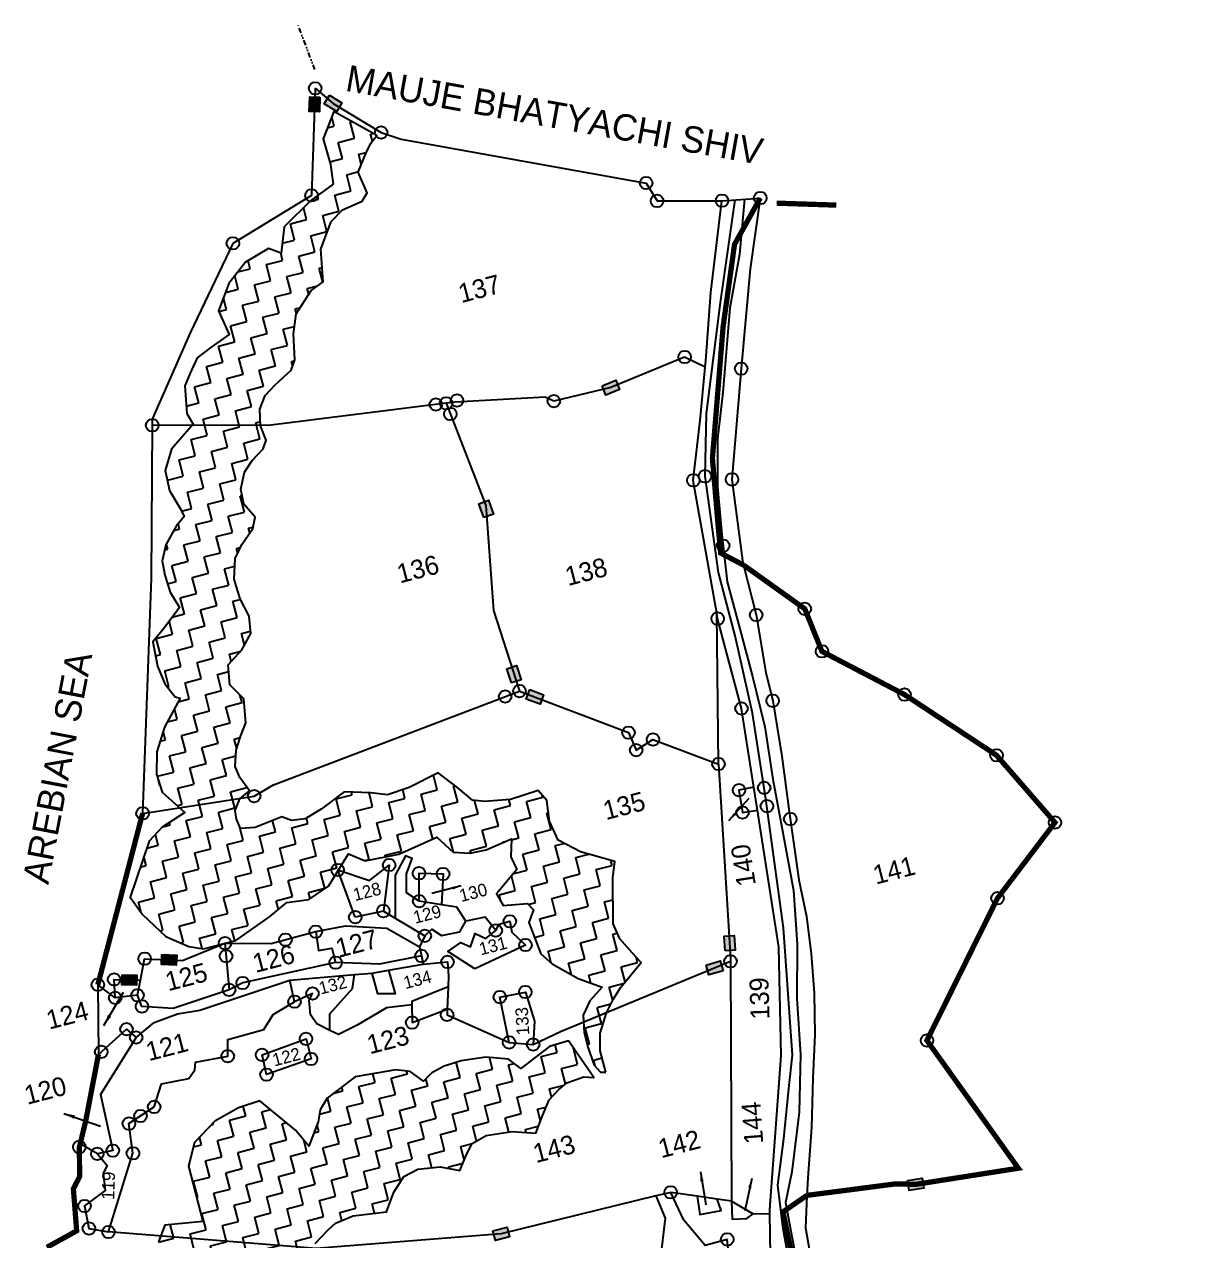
# Model space of a CAD drawing. Header units: metres. Extents: x 317086 to 320014, y 1873013 to 1876547.
# Drawn here: x 318075 to 319225, y 1875364 to 1876547 of the extents above; entities that cross this region are included whole.
import ezdxf

# ---------------------------------------------------------------- set-up
doc = ezdxf.new("R2010")
doc.units = ezdxf.units.M
doc.linetypes.add('DASHDOT', pattern=[1, 0.5, -0.25, 0, -0.25])
doc.linetypes.add('DIVIDE', pattern=[1.25, 0.5, -0.25, 0, -0.25, 0, -0.25])
for name, color, linetype in [('LINE_WATER', 4, 'Continuous'), ('OFF', 1, 'Continuous'), ('POLY_HATCH', 12, 'Continuous'), ('POLY_PARCEL', 6, 'Continuous'), ('POLY_ROAD', 30, 'Continuous'), ('POLY_WATER', 4, 'Continuous'), ('SYM_ARROW', 1, 'Continuous'), ('SYM_STONE', 1, 'Continuous'), ('TEXT_MAPOUT', 7, 'Continuous'), ('TEXT_PARCEL', 7, 'Continuous'), ('V_BOUND_LINE', 7, 'Continuous'), ('V_BOUND_STREAM_LINE', 7, 'DASHDOT'), ('V_DIVIDE_LINE', 7, 'DIVIDE')]:
    doc.layers.add(name, color=color, linetype=linetype)
doc.styles.add('TEXT_MAP', font='')
doc.styles.get('TEXT_MAP').set_extended_font_data('Kruti Dev 050')
doc.dimstyles.get("Standard").update_dxf_attribs({"dimtxt": 0.18, "dimasz": 0.18, "dimexe": 0.18, "dimexo": 0.0625, "dimgap": 0.09, "dimtad": 0, "dimtih": 1, "dimtoh": 1, "dimdec": 4, "dimzin": 0, "dimdsep": 46, "dimtxsty": 'Standard', "dimcen": 0.09, "dimadec": 0, "dimazin": 0, "dimtfac": 1, "dimtdec": 4, "dimtofl": 0, "dimtmove": 0, "dimatfit": 3, "dimfxl": 1, "dimtolj": 1, "dimtzin": 0, "dimarcsym": 0})
pattern_1 = [(14.5476, (317544.442, 1872018.757), (11.645585, 19.807876), [16.24764, -16.24764]), (104.5476, (317560.169, 1872022.838), (-19.807876, 11.645585), [16.24764, -16.24764])]

# ---------------------------------------------------------------- blocks, each defined once
blk = doc.blocks.new('STONE')
blk.add_circle((0, 0), 0.851)
blk = doc.blocks.new('STONESQUAREFILLED')
blk.add_hatch(color=256).paths.add_polyline_path([(0.7, -0.48), (0.7, 0.48), (-0.7, 0.48), (-0.7, -0.48)])
blk.add_lwpolyline([(-0.7, 0.48), (0.7, 0.48), (0.7, -0.48), (-0.7, -0.48)], close=True)
blk = doc.blocks.new('TEXTARROW')
blk.add_leader([(0.04, -0.01), (8.68, -0.01)], dimstyle='Standard', override={"dimtxt": 2.5, "dimasz": 2.5, "dimexe": 1.25, "dimexo": 0.625, "dimgap": 0.625, "dimtad": 1, "dimtih": 0, "dimtoh": 0, "dimzin": 8, "dimcen": 2.5, "dimtofl": 1})

msp = doc.modelspace()

# ---------------------------------------------------------------- hatches: boundary and pattern name
for points in [[(318351.7, 1876462.1), (318361.6, 1876461.8), (318362.1, 1876476), (318352.2, 1876476.3)], [(318378.4, 1876462), (318383.5, 1876470.4), (318371.3, 1876477.8), (318366.2, 1876469.4)], [(318525.9, 1876084), (318516.6, 1876080.7), (318521.4, 1876067.3), (318530.7, 1876070.6)]]:
    msp.add_hatch(color=256).paths.add_polyline_path(points)
at = {"layer": 'POLY_HATCH'}
h = msp.add_hatch(dxfattribs=at)
h.set_pattern_fill('ZIGZAG', color=256, scale=5.117367, angle=14.5476, style=0)
h.set_pattern_definition(pattern_1)
h.paths.add_polyline_path([(318284.9, 1875764.9), (318280.8, 1875774.1), (318279.5, 1875782.4), (318284.3, 1875793.9), (318293.5, 1875801.5), (318284.1, 1875814.5), (318279.5, 1875825.3), (318280.6, 1875841), (318284.9, 1875854.2), (318290.1, 1875867.5), (318288.2, 1875891.1), (318274.4, 1875904.7), (318272.8, 1875924), (318286.2, 1875938.6), (318294.9, 1875954.6), (318293.2, 1875971.3), (318284.5, 1875988.3), (318278.7, 1876007.3), (318279.5, 1876027.3), (318286.2, 1876041.1), (318296.8, 1876056.7), (318299.1, 1876067.6), (318288.1, 1876080.2), (318285.2, 1876094.9), (318288.6, 1876111.2), (318296, 1876122.6), (318306.8, 1876133.9), (318309.7, 1876142.4), (318304.4, 1876156.5), (318303.6, 1876172.6), (318308.8, 1876186), (318318.1, 1876196.1), (318334.1, 1876210.6), (318337.6, 1876220.5), (318336.2, 1876245.9), (318338.8, 1876265.4), (318353.5, 1876288.1), (318365.1, 1876296.3), (318362.8, 1876328.3), (318373.1, 1876355), (318383.9, 1876366.4), (318403.2, 1876374.8), (318407.9, 1876382.9), (318399.3, 1876403), (318406.6, 1876421.2), (318411.7, 1876431.1), (318417.5, 1876438.6), (318375.4, 1876462), (318365.1, 1876435.3), (318372.4, 1876410.6), (318374.8, 1876391.5), (318353.2, 1876375.6), (318327.2, 1876350), (318324.4, 1876324.3), (318312, 1876328.9), (318289.8, 1876315.4), (318273.6, 1876294.9), (318263.4, 1876268.2), (318273.7, 1876245.1), (318256.2, 1876232.8), (318242.6, 1876222.4), (318235.5, 1876206.9), (318230.7, 1876195.3), (318232.6, 1876168.3), (318238.7, 1876157.9), (318217.6, 1876133.6), (318211.7, 1876113.1), (318215.9, 1876093.6), (318226.8, 1876075), (318229.9, 1876068.4), (318222.1, 1876058.7), (318212.2, 1876040.7), (318208.5, 1876025.1), (318211.3, 1876011.2), (318216.4, 1875994.6), (318225.4, 1875979.7), (318210.1, 1875959.4), (318199.7, 1875946.5), (318204.2, 1875922.7), (318211.2, 1875905.7), (318221.4, 1875892.8), (318226, 1875891.5), (318210.9, 1875863.5), (318203.5, 1875839.3), (318203.1, 1875817.7), (318208.5, 1875800.2), (318230.7, 1875780.6), (318208.7, 1875766.3), (318195.9, 1875752.6), (318177.4, 1875698.1), (318189.5, 1875681.4), (318212.2, 1875659.9), (318234.5, 1875650.2), (318248.8, 1875647.9), (318280.2, 1875656.1), (318312.9, 1875679.1), (318329.9, 1875693), (318351.4, 1875696), (318370.5, 1875708.7), (318389.8, 1875740.3), (318406.1, 1875733.4), (318438.7, 1875740.1), (318475.7, 1875756.6), (318491.6, 1875741.8), (318508.1, 1875741), (318523.6, 1875744.1), (318548.3, 1875754.8), (318547.6, 1875737.5), (318553.4, 1875725.2), (318533.8, 1875701.3), (318540.2, 1875690.1), (318563.8, 1875691.9), (318569.7, 1875685.7), (318565.1, 1875673.4), (318576.7, 1875643.2), (318587.8, 1875633.2), (318613, 1875619.2), (318636.6, 1875610.7), (318624.6, 1875597.3), (318617.9, 1875583.5), (318618.9, 1875566.6), (318622.6, 1875552.2), (318628.8, 1875534.9), (318634.9, 1875527.9), (318640.1, 1875527.9), (318634.7, 1875548.8), (318634.5, 1875565.9), (318640.6, 1875585.6), (318647.4, 1875599.3), (318654.7, 1875610.7), (318674.3, 1875634.6), (318665.9, 1875643.6), (318653.7, 1875657.6), (318647.3, 1875672.3), (318646.9, 1875716.8), (318648.8, 1875732.7), (318615.5, 1875742.1), (318593.6, 1875753.6), (318585.4, 1875772.1), (318582.8, 1875792), (318574.2, 1875801.8), (318547.3, 1875793.1), (318522, 1875791.2), (318510.5, 1875792.5), (318496.3, 1875804.3), (318477, 1875819), (318448.9, 1875804.9), (318427.6, 1875797.6), (318411.6, 1875799.5), (318385.6, 1875800.5), (318363.4, 1875783.6), (318347.7, 1875774.3), (318334.4, 1875772.6), (318324.9, 1875776.2), (318299.2, 1875766)])
h = msp.add_hatch(dxfattribs=at)
h.set_pattern_fill('ZIGZAG', color=256, scale=5.117367, angle=14.5476, style=0)
h.set_pattern_definition(pattern_1)
h.paths.add_polyline_path([(318217.6, 1875189), (318206.1, 1875193.8), (318195.7, 1875210.8), (318187.1, 1875220.6), (318170.9, 1875233.5), (318157.2, 1875233.4), (318141.4, 1875230.1), (318111.6, 1875186.4), (318133.2, 1875179.1), (318144, 1875174.2), (318148.7, 1875162.5), (318152.2, 1875152.3), (318162.5, 1875132.6), (318170.6, 1875124.4), (318193.6, 1875075.5), (318201.8, 1875080.2), (318211.4, 1875066.4), (318209.4, 1875047.8), (318227, 1875039.5), (318244.6, 1875031.2), (318260, 1875018), (318270.4, 1875007.8), (318277.4, 1874990.8), (318285.8, 1874974.9), (318301.7, 1874976.5), (318326.4, 1874974.3), (318337.5, 1874964.3), (318346.3, 1874927.1), (318356.8, 1874923), (318367.4, 1874918.9), (318388.9, 1874905.5), (318418.5, 1874900.9), (318431.9, 1874892.3), (318444.1, 1874881.8), (318463.7, 1874892), (318471.2, 1874886.2), (318481, 1874898.2), (318491.2, 1874908.6), (318503.5, 1874914.3), (318519, 1874917.5), (318540.8, 1874909.4), (318554.1, 1874927.5), (318555.8, 1874947.7), (318563.7, 1874960), (318591.3, 1874966.3), (318587.7, 1874986.8), (318588.6, 1874996.5), (318585.3, 1875006), (318567.1, 1875013.2), (318550.8, 1875029.6), (318547.9, 1875040.9), (318534.9, 1875051.2), (318512.2, 1875069.4), (318501.5, 1875087.2), (318488.1, 1875099.2), (318459.5, 1875130.9), (318428.2, 1875158.8), (318409.4, 1875154.8), (318395.1, 1875160.5), (318391.6, 1875167.3), (318381.4, 1875199.9), (318376.3, 1875213.1), (318374.2, 1875224.6), (318383.2, 1875232.9), (318392.1, 1875244.7), (318377.9, 1875256.5), (318366.1, 1875268.9), (318367.4, 1875280.4), (318373.4, 1875290.5), (318373.4, 1875306.8), (318363, 1875323.8), (318353.7, 1875336.4), (318357.5, 1875361.5), (318370.3, 1875375.1), (318377.3, 1875381.2), (318394.4, 1875388.2), (318426.8, 1875392.3), (318433.9, 1875411.3), (318443.7, 1875426.7), (318457.3, 1875433.7), (318479.1, 1875435.9), (318498, 1875432.3), (318505, 1875448.6), (318510.1, 1875458.6), (318523.6, 1875466.3), (318549.1, 1875470.4), (318571.9, 1875468.6), (318578, 1875484.8), (318584.9, 1875501.2), (318594.3, 1875511.3), (318602.1, 1875517.6), (318618.6, 1875523.6), (318628.3, 1875522.7), (318603.6, 1875558.4), (318585.3, 1875552.8), (318557.3, 1875531.7), (318545.5, 1875540.7), (318523.5, 1875542.7), (318499.5, 1875539.1), (318482.8, 1875533.9), (318470.8, 1875527.3), (318462.6, 1875519.2), (318449.8, 1875528.8), (318435.7, 1875530.2), (318407.7, 1875525.5), (318396.2, 1875523.4), (318369, 1875502.6), (318362.4, 1875491.5), (318360.3, 1875479.8), (318351.1, 1875455.9), (318338.4, 1875471.5), (318303.5, 1875500.2), (318283, 1875493.2), (318259.7, 1875480.3), (318240.1, 1875459.7), (318234.1, 1875436.7), (318248.1, 1875382.8), (318211.2, 1875379.3), (318205.1, 1875363.1), (318210.7, 1875344.8), (318226.2, 1875328.2), (318244.8, 1875315.9), (318237.1, 1875295.9), (318229.7, 1875275.1), (318235.6, 1875245.7), (318249.7, 1875224.5), (318260.5, 1875212.7), (318300.8, 1875196), (318310.4, 1875189.1), (318321, 1875144.6), (318332.1, 1875128.6), (318356.7, 1875123), (318370.5, 1875119.7), (318369.8, 1875102.3), (318383.4, 1875073.2), (318396.8, 1875057.9), (318422.9, 1875053.5), (318434.7, 1875054), (318444.2, 1875030.7), (318465.2, 1875006.1), (318482.6, 1875002), (318503, 1874999.6), (318512.2, 1874977.1), (318523.2, 1874967.9), (318525.6, 1874952.2), (318520.2, 1874943.1), (318512.6, 1874939.4), (318495.6, 1874938.4), (318481.5, 1874939.9), (318468, 1874958.7), (318453.6, 1874967.9), (318440.7, 1874968), (318427.6, 1874968.9), (318421.8, 1874984.5), (318412.3, 1875014.7), (318396.8, 1875034.7), (318369.3, 1875041.3), (318341.6, 1875035.8), (318325.9, 1875072.9), (318312.5, 1875081.5), (318292.1, 1875083.9), (318274, 1875087.8), (318282.7, 1875103.8), (318291.8, 1875121.6), (318285.8, 1875144.9), (318275.9, 1875163), (318257.4, 1875177.9), (318239.6, 1875187)])
h.paths.add_polyline_path([(318332.7, 1875146.6), (318388.5, 1875161.1), (318380.6, 1875191.7), (318324.8, 1875177.2)], flags=24)

# ---------------------------------------------------------------- linework, layer by layer
for points in [[(318362.1, 1876476), (318361.6, 1876461.8), (318351.7, 1876462.1), (318352.2, 1876476.3)], [(318371.3, 1876477.8), (318383.5, 1876470.4), (318378.4, 1876462), (318366.2, 1876469.4)], [(318521.4, 1876067.3), (318516.6, 1876080.7), (318525.9, 1876084), (318530.7, 1876070.6)]]:
    msp.add_lwpolyline(points, close=True)
for centre in [(318357.4, 1876484.6), (318421.6, 1876441.6), (318353.9, 1876380.5), (318277.4, 1876333.8), (318474.7, 1876177.1), (318484.8, 1876178.3), (318495.3, 1876181), (318488.8, 1876167.9), (318199, 1876156.9), (318298.1, 1875796.3), (318189.6, 1875779.6)]:
    msp.add_circle(centre, 6.1)
at = {"layer": 'LINE_WATER'}
for points in [[(318820.1, 1875334.9), (318812.6, 1875375.8), (318807.3, 1875418), (318813.2, 1875463.1), (318818.1, 1875512.2), (318821.7, 1875544.4), (318812.8, 1875668.3), (318795.7, 1875793.9), (318782.6, 1875876.9), (318765.8, 1875952.3), (318749.5, 1876013.8), (318736.5, 1876107.4), (318737.9, 1876168.3), (318751.4, 1876276.2), (318765.7, 1876376.2)], [(318774.9, 1876376.8), (318769.9, 1876323.1), (318760.5, 1876271.1), (318753.7, 1876188.9), (318748.5, 1876143.9), (318748.6, 1876097.2), (318752.9, 1876050.9), (318758.2, 1876004.8), (318770.4, 1875959.1), (318782.7, 1875912.8), (318794.7, 1875863.9), (318802.4, 1875812.8), (318812.4, 1875759.2), (318822.4, 1875704.5), (318826, 1875652.4), (318825.7, 1875599.6), (318829.2, 1875545.3), (318827.9, 1875489.1), (318820.8, 1875431), (318814.8, 1875401.3), (318823.9, 1875352.7)]]:
    msp.add_lwpolyline(points, dxfattribs=at)
at = {"layer": 'OFF'}
for points in [[(318753, 1876375.3), (318790.2, 1876377.9)], [(318146.1, 1875613), (318146.7, 1875545.3)]]:
    msp.add_lwpolyline(points, dxfattribs=at)
at = {"layer": 'POLY_HATCH'}
msp.add_lwpolyline([(318640.1, 1875527.9), (318634.7, 1875548.8), (318634.5, 1875565.9), (318640.6, 1875585.6), (318647.4, 1875599.3), (318654.7, 1875610.7), (318674.3, 1875634.6), (318665.9, 1875643.6), (318653.7, 1875657.6), (318647.3, 1875672.3), (318646.9, 1875716.8), (318648.8, 1875732.7), (318615.5, 1875742.1), (318593.6, 1875753.6), (318585.4, 1875772.1), (318582.8, 1875792), (318574.2, 1875801.8), (318547.3, 1875793.1), (318522, 1875791.2), (318510.5, 1875792.5), (318496.3, 1875804.3), (318477, 1875819), (318448.9, 1875804.9), (318427.6, 1875797.6), (318411.6, 1875799.5), (318385.6, 1875800.5), (318363.4, 1875783.6), (318347.7, 1875774.3), (318334.4, 1875772.6), (318324.9, 1875776.2), (318299.2, 1875766), (318284.9, 1875764.9), (318280.8, 1875774.1), (318279.5, 1875782.4), (318284.3, 1875793.9), (318293.5, 1875801.5), (318284.1, 1875814.5), (318279.5, 1875825.3), (318280.6, 1875841), (318284.9, 1875854.2), (318290.1, 1875867.5), (318288.2, 1875891.1), (318274.4, 1875904.7), (318272.8, 1875924), (318286.2, 1875938.6), (318294.9, 1875954.6), (318293.2, 1875971.3), (318284.5, 1875988.3), (318278.7, 1876007.3), (318279.5, 1876027.3), (318286.2, 1876041.1), (318296.8, 1876056.7), (318299.1, 1876067.6), (318288.1, 1876080.2), (318285.2, 1876094.9), (318288.6, 1876111.2), (318296, 1876122.6), (318306.8, 1876133.9), (318309.7, 1876142.4), (318304.4, 1876156.5), (318303.6, 1876172.6), (318308.8, 1876186), (318318.1, 1876196.1), (318334.1, 1876210.6), (318337.6, 1876220.5), (318336.2, 1876245.9), (318338.8, 1876265.4), (318353.5, 1876288.1), (318365.1, 1876296.3), (318362.8, 1876328.3), (318373.1, 1876355), (318383.9, 1876366.4), (318403.2, 1876374.8), (318407.9, 1876382.9), (318399.3, 1876403), (318406.6, 1876421.2), (318411.7, 1876431.1), (318417.5, 1876438.6), (318375.4, 1876462), (318365.1, 1876435.3), (318372.4, 1876410.6), (318374.8, 1876391.5), (318353.2, 1876375.6), (318327.2, 1876350), (318324.4, 1876324.3), (318312, 1876328.9), (318289.8, 1876315.4), (318273.6, 1876294.9), (318263.4, 1876268.2), (318273.7, 1876245.1), (318256.2, 1876232.8), (318242.6, 1876222.4), (318235.5, 1876206.9), (318230.7, 1876195.3), (318232.6, 1876168.3), (318238.7, 1876157.9), (318217.6, 1876133.6), (318211.7, 1876113.1), (318215.9, 1876093.6), (318226.8, 1876075), (318229.9, 1876068.4), (318222.1, 1876058.7), (318212.2, 1876040.7), (318208.5, 1876025.1), (318211.3, 1876011.2), (318216.4, 1875994.6), (318225.4, 1875979.7), (318210.1, 1875959.4), (318199.7, 1875946.5), (318204.2, 1875922.7), (318211.2, 1875905.7), (318221.4, 1875892.8), (318226, 1875891.5), (318210.9, 1875863.5), (318203.5, 1875839.3), (318203.1, 1875817.7), (318208.5, 1875800.2), (318230.7, 1875780.6), (318208.7, 1875766.3), (318195.9, 1875752.6), (318177.4, 1875698.1), (318189.5, 1875681.4), (318212.2, 1875659.9), (318234.5, 1875650.2), (318248.8, 1875647.9), (318280.2, 1875656.1), (318312.9, 1875679.1), (318329.9, 1875693), (318351.4, 1875696), (318370.5, 1875708.7), (318389.8, 1875740.3), (318406.1, 1875733.4), (318438.7, 1875740.1), (318475.7, 1875756.6), (318491.6, 1875741.8), (318508.1, 1875741), (318523.6, 1875744.1), (318548.3, 1875754.8), (318547.6, 1875737.5), (318553.4, 1875725.2), (318533.8, 1875701.3), (318540.2, 1875690.1), (318563.8, 1875691.9), (318569.7, 1875685.7), (318565.1, 1875673.4), (318576.7, 1875643.2), (318587.8, 1875633.2), (318613, 1875619.2), (318636.6, 1875610.7), (318624.6, 1875597.3), (318617.9, 1875583.5), (318618.9, 1875566.6), (318622.6, 1875552.2), (318628.8, 1875534.9), (318634.9, 1875527.9)], close=True, dxfattribs=at)
msp.add_lwpolyline([(318357.5, 1875361.5), (318370.3, 1875375.1), (318377.3, 1875381.2), (318394.4, 1875388.2), (318426.8, 1875392.3), (318433.9, 1875411.3), (318443.7, 1875426.7), (318457.3, 1875433.7), (318479.1, 1875435.9), (318498, 1875432.3), (318505, 1875448.6), (318510.1, 1875458.6), (318523.6, 1875466.3), (318549.1, 1875470.4), (318571.9, 1875468.6), (318578, 1875484.8), (318584.9, 1875501.2), (318594.3, 1875511.3), (318602.1, 1875517.6), (318618.6, 1875523.6), (318628.3, 1875522.7), (318603.6, 1875558.4), (318585.3, 1875552.8), (318557.3, 1875531.7), (318545.5, 1875540.7), (318523.5, 1875542.7), (318499.5, 1875539.1), (318482.8, 1875533.9), (318470.8, 1875527.3), (318462.6, 1875519.2), (318449.8, 1875528.8), (318435.7, 1875530.2), (318407.7, 1875525.5), (318396.2, 1875523.4), (318369, 1875502.6), (318362.4, 1875491.5), (318360.3, 1875479.8), (318351.1, 1875455.9), (318338.4, 1875471.5), (318303.5, 1875500.2), (318283, 1875493.2), (318259.7, 1875480.3), (318240.1, 1875459.7), (318234.1, 1875436.7), (318248.1, 1875382.8), (318211.2, 1875379.3), (318205.1, 1875363.1)], dxfattribs=at)
at = {"layer": 'POLY_PARCEL'}
for p, q in [((318716.7, 1876223.3), (318644.9, 1876193.6)), ((318736.7, 1876213.4), (318716.7, 1876223.3)), ((318644.9, 1876193.6), (318589.5, 1876180.4)), ((318581.1, 1876184.4), (318493.6, 1876179.4)), ((318589.5, 1876180.4), (318581.1, 1876184.4)), ((318484.8, 1876178.3), (318311.6, 1876156.6)), ((318493.6, 1876179.4), (318484.8, 1876178.3)), ((318484.8, 1876178.3), (318523.4, 1876078.9)), ((318311.6, 1876156.6), (318199, 1876156.9)), ((318523.4, 1876078.9), (318530.9, 1875976.9)), ((318530.9, 1875976.9), (318556.1, 1875898.5)), ((318316.8, 1875807.5), (318556.1, 1875898.5)), ((318298.1, 1875796.3), (318316.8, 1875807.5)), ((318189.6, 1875779.6), (318298.1, 1875796.3))]:
    msp.add_line(p, q, dxfattribs=at)
for points in [[(318749.6, 1875827.6), (318747.9, 1875974.4)], [(318556.1, 1875898.5), (318662.1, 1875858.1), (318669.6, 1875841.1), (318685.9, 1875851.4), (318749.6, 1875827.6)], [(318749.6, 1875827.6), (318761.3, 1875638.4)], [(318783.9, 1875805.2), (318769.5, 1875802.2), (318773, 1875780.5), (318787.4, 1875782.6)], [(318458.6, 1875694.3), (318446.1, 1875702.2), (318446.3, 1875720.8), (318451.7, 1875735.8), (318445.3, 1875738.4), (318435.2, 1875719.4), (318435.1, 1875677.8)], [(318396.4, 1875678.7), (318379.3, 1875724.6), (318410.4, 1875714.5), (318429.4, 1875729.4), (318423.7, 1875684.6)], [(318458.6, 1875694.3), (318458.4, 1875721.4), (318481.8, 1875720.7), (318480.4, 1875690.8)], [(318423.7, 1875684.6), (318396.4, 1875678.7)], [(318423.7, 1875684.6), (318435.1, 1875677.8)], [(318480.4, 1875690.8), (318458.6, 1875694.3)], [(318503.9, 1875674.9), (318495.3, 1875688.5), (318480.4, 1875690.8)], [(318435.1, 1875677.8), (318464, 1875660.5)], [(318464, 1875660.5), (318470.9, 1875666.9), (318480.4, 1875660.8), (318498.2, 1875664.3), (318503.9, 1875674.9)], [(318533, 1875665.7), (318522.6, 1875678.7), (318503.9, 1875674.9)], [(318533, 1875665.7), (318536.4, 1875671.8), (318546.7, 1875674.7), (318548.6, 1875664), (318561.9, 1875651.6), (318512.8, 1875628.3)], [(318269.7, 1875653.4), (318314.6, 1875653.1), (318354.3, 1875663.8), (318358, 1875664.6)], [(318358, 1875664.6), (318386.9, 1875670.4), (318427.1, 1875668), (318458.9, 1875650)], [(318358, 1875664.6), (318360.7, 1875646.4), (318373.7, 1875648.6), (318377.3, 1875634.5)], [(318464, 1875660.5), (318458.9, 1875650)], [(318512.8, 1875628.3), (318486.4, 1875645.3), (318499.2, 1875654.2), (318508.6, 1875649.9), (318513.1, 1875662.8), (318523.5, 1875657.9), (318533, 1875665.7)], [(318187.5, 1875617.3), (318191.6, 1875638.3), (318228.4, 1875636.7), (318269.7, 1875653.4)], [(318269.7, 1875653.4), (318273.7, 1875608)], [(318458.9, 1875650), (318460.8, 1875641)], [(318460.8, 1875641), (318462.4, 1875632.9)], [(318761.3, 1875638.4), (318761.3, 1875635.8)], [(318428.6, 1875627.1), (318435.1, 1875604.1), (318418.5, 1875604.3), (318412.8, 1875624.4)], [(318462.4, 1875632.9), (318486.1, 1875635.2), (318487, 1875621.4), (318486.6, 1875611)], [(318569.4, 1875554.9), (318595.9, 1875567.6), (318761.3, 1875635.8)], [(318761.3, 1875635.8), (318762.2, 1875402.6)], [(318162.9, 1875600.3), (318161.9, 1875618.1), (318187.5, 1875617.3)], [(318184.7, 1875602.7), (318187.5, 1875617.3)], [(318337.3, 1875596.5), (318332.9, 1875617.3)], [(318371.8, 1875568.6), (318371.6, 1875584.6), (318393.7, 1875609.5), (318395.7, 1875622.9)], [(318371.8, 1875568.6), (318358.9, 1875575), (318352.8, 1875583.8), (318351.7, 1875598.1), (318354.8, 1875604.5), (318337.3, 1875596.5)], [(318486.6, 1875611), (318451.4, 1875596.8), (318451.5, 1875593.6)], [(318486.6, 1875611), (318485.9, 1875589.2)], [(318546, 1875556.9), (318537, 1875601), (318561.8, 1875605.9), (318570.7, 1875577.6), (318569.4, 1875554.9)], [(318156.5, 1875372.6), (318180.2, 1875449.1), (318176.3, 1875478), (318200.9, 1875494.2), (318207.9, 1875516.8), (318234.7, 1875521.9), (318240.5, 1875530.4), (318241.2, 1875537.7), (318272.4, 1875543.6), (318272.6, 1875559.6), (318307.6, 1875569.6), (318316.5, 1875583.9), (318337.3, 1875596.5)], [(318451.5, 1875593.6), (318426.9, 1875590.6), (318398.1, 1875573.6), (318380, 1875564.6), (318371.8, 1875568.6)], [(318451.5, 1875593.6), (318451.7, 1875576.2), (318485.9, 1875589.2)], [(318485.9, 1875589.2), (318485.7, 1875583.7), (318546, 1875556.9)], [(318183.3, 1875561.7), (318148.6, 1875506.2), (318160.7, 1875451.7), (318145.6, 1875448.6)], [(318546, 1875556.9), (318569.4, 1875554.9)], [(318145.6, 1875448.6), (318128.9, 1875458.3)], [(318145.6, 1875448.6), (318155.1, 1875437.2), (318151.4, 1875429.7), (318153.2, 1875412.8), (318133.1, 1875397.9), (318137.4, 1875376), (318156.5, 1875372.6)], [(318688.7, 1875407.6), (318538.4, 1875370.8), (318358.5, 1875356.5)], [(318688.7, 1875407.6), (318697.6, 1875385.9), (318694.2, 1875356.1), (318669.9, 1875329.5), (318678.6, 1875313.1), (318676.1, 1875303.3), (318689.9, 1875288.8), (318692.2, 1875258.5), (318710, 1875252.3), (318708.1, 1875235.9), (318712.4, 1875227.8), (318709.6, 1875212.9), (318730.6, 1875218.1), (318740.8, 1875264.4), (318752.1, 1875270.4), (318749.9, 1875287.4), (318756.5, 1875307.5), (318763.3, 1875317.6), (318758.1, 1875365.4), (318736.8, 1875359.6), (318715.9, 1875384), (318703.1, 1875411.1)], [(318703.1, 1875411.1), (318688.7, 1875407.6)], [(318728.9, 1875407.4), (318703.1, 1875411.1)], [(318728.9, 1875407.4), (318731.5, 1875389.6), (318752.1, 1875393.5), (318748.3, 1875404.6)], [(318748.3, 1875404.6), (318728.9, 1875407.4)], [(318762.2, 1875402.6), (318748.3, 1875404.6)], [(318762.2, 1875402.6), (318763, 1875385.1), (318777.1, 1875385.6), (318783.2, 1875390.3)], [(318762.2, 1875402.6), (318783.2, 1875390.3)], [(318783.2, 1875390.3), (318799.6, 1875390.6)], [(318358.5, 1875356.5), (318156.5, 1875372.6)]]:
    msp.add_lwpolyline(points, dxfattribs=at)
msp.add_lwpolyline([(318305.8, 1875544.8), (318348.5, 1875560.4), (318353.4, 1875540.8), (318310.1, 1875525.6)], close=True, dxfattribs=at)
at = {"layer": 'POLY_ROAD'}
for points in [[(318460.8, 1875641), (318420, 1875633.1), (318377.3, 1875634.5)], [(318377.3, 1875634.5), (318287, 1875614.7), (318273.7, 1875608)], [(318395.7, 1875622.9), (318412.8, 1875624.4)], [(318412.8, 1875624.4), (318428.6, 1875627.1)], [(318428.6, 1875627.1), (318462.4, 1875632.9)], [(318162.9, 1875600.3), (318146.1, 1875613)], [(318183.3, 1875561.7), (318200.9, 1875576.2), (318223.7, 1875584.8), (318245.3, 1875588.3), (318332.9, 1875617.3)], [(318332.9, 1875617.3), (318395.7, 1875622.9)], [(318184.7, 1875602.7), (318162.9, 1875600.3)], [(318273.7, 1875608), (318219.4, 1875590), (318189, 1875591.9), (318184.7, 1875602.7)], [(318146.7, 1875545.3), (318174, 1875569.8), (318183.3, 1875561.7)]]:
    msp.add_lwpolyline(points, dxfattribs=at)
at = {"layer": 'POLY_WATER'}
for points in [[(318736.7, 1876213.4), (318737.3, 1876219.6), (318742.2, 1876286.2), (318753, 1876375.3)], [(318790.2, 1876377.9), (318780.4, 1876309), (318771.7, 1876212), (318762.7, 1876104.3), (318772.9, 1876025.5), (318774, 1876021)], [(318747.9, 1875974.4), (318725.1, 1876103.4), (318731.8, 1876161.6), (318736.7, 1876213.4)], [(318774, 1876021), (318786.2, 1875972.5), (318795.8, 1875916.7)], [(318783.9, 1875805.2), (318772, 1875881.6), (318748.8, 1875969), (318747.9, 1875974.4)], [(318795.8, 1875916.7), (318802.3, 1875889.1), (318811.3, 1875835.2), (318818, 1875783.8), (318827.7, 1875715), (318835.2, 1875679.4), (318839.8, 1875642.9), (318842.6, 1875604.7), (318843.2, 1875564.4), (318841.2, 1875522.1), (318839.9, 1875474.3), (318836.4, 1875425.2), (318835.6, 1875408.2)], [(318787.4, 1875782.6), (318783.9, 1875805.2)], [(318799.6, 1875390.6), (318799.6, 1875394), (318810.5, 1875544.1), (318808.2, 1875649.4), (318787.4, 1875782.6)], [(318835.6, 1875408.2), (318834.2, 1875376.8), (318842, 1875331.8), (318850.4, 1875285.8), (318858.9, 1875239.5), (318865.4, 1875191.6), (318865.8, 1875175.2), (318881, 1875146.2), (318896.2, 1875104), (318909.1, 1875084.2), (318921.1, 1875052.9), (318934.8, 1875019.2), (318948.1, 1874985.4), (318964.4, 1874952.4), (318985.4, 1874917.7), (319059.7, 1874792.6), (319074.9, 1874761), (319101.3, 1874712.3), (319121.7, 1874651.6), (319135.8, 1874621.5), (319145.3, 1874595.8), (319178, 1874520), (319197, 1874473.9), (319225.3, 1874406.8)], [(318809.1, 1875312.5), (318800.3, 1875350.2), (318799.6, 1875390.6)]]:
    msp.add_lwpolyline(points, dxfattribs=at)
at = {"layer": 'V_BOUND_LINE'}
for p, q in [((318357.4, 1876484.6), (318353.9, 1876380.5)), ((318357.4, 1876484.6), (318374.8, 1876469.9)), ((318374.8, 1876469.9), (318421.6, 1876441.6)), ((318421.6, 1876441.6), (318440.9, 1876435)), ((318440.9, 1876435), (318679.3, 1876392.5)), ((318679.3, 1876392.5), (318689.9, 1876375.1)), ((318353.9, 1876380.5), (318277.4, 1876333.8)), ((318689.9, 1876375.1), (318753, 1876375.3)), ((318277.4, 1876333.8), (318235.8, 1876246.7)), ((318235.8, 1876246.7), (318199, 1876162.8)), ((318199, 1876156.9), (318197.9, 1876008.3)), ((318199, 1876162.8), (318199, 1876156.9)), ((318197.9, 1876008.3), (318189.6, 1875779.6))]:
    msp.add_line(p, q, dxfattribs=at)
at = {"layer": 'V_BOUND_LINE', "const_width": 5.12}
for points in [[(318774, 1876021), (318833.5, 1875978.5), (318850.2, 1875937.1), (318930.5, 1875895.1), (319020, 1875836.1), (319076.8, 1875770.7), (319020.9, 1875697.1), (318952.3, 1875558.8), (319041.2, 1875434.6), (318941.4, 1875418.9), (318921.9, 1875419.4), (318835.6, 1875408.2)], [(318189.6, 1875779.6), (318146.1, 1875613)], [(318146.7, 1875545.3), (318134.4, 1875481.1), (318128.9, 1875458.3)], [(318128.9, 1875458.3), (318128.1, 1875455.3), (318128.4, 1875426.6), (318122.3, 1875414.5), (318125.5, 1875373.7), (318096.5, 1875357.7)]]:
    msp.add_lwpolyline(points, dxfattribs=at)
at = {"layer": 'V_BOUND_STREAM_LINE', "ltscale": 10, "const_width": 5.12}
for points in [[(318790.2, 1876377.9), (318765.2, 1876332.8), (318754.1, 1876252.8), (318743.7, 1876124.8), (318749.3, 1876058.9), (318751.7, 1876032.7), (318774, 1876021)], [(319222.6, 1874373.7), (319201.6, 1874422.2), (319144.4, 1874548.8), (319102.1, 1874664.2), (319055.7, 1874768.6), (319022.3, 1874830.4), (318970, 1874915), (318930.6, 1874978), (318890.2, 1875088.7), (318861, 1875152.5), (318836.5, 1875201.7), (318837.3, 1875260.7), (318826.8, 1875320.8), (318812.4, 1875392.2), (318835.6, 1875408.2)]]:
    msp.add_lwpolyline(points, dxfattribs=at)
at = {"layer": 'V_DIVIDE_LINE', "ltscale": 10}
msp.add_line((318357.2, 1876502.8), (318340.5, 1876546.8), dxfattribs=at)
at = {"layer": 'V_DIVIDE_LINE', "ltscale": 10, "const_width": 5.12}
msp.add_lwpolyline([(318806.1, 1876372.9), (318864.1, 1876371)], dxfattribs=at)

# ---------------------------------------------------------------- block references
at = {"layer": 'SYM_ARROW'}
for p, xscale, yscale, zscale, rotation in [((318759.6, 1875772.6), 3.401290371983735, 3.401290371983735, 3.401290371983735, 47.85282814586872), ((318499.4, 1875709), 3.401290371983735, 3.401290371983735, 3.401290371983735, 194.5475802710215), ((318151.7, 1875573.2), 4.372796815972409, 4.372796815972409, 4.372796815972409, 59.3110220255653), ((318112.9, 1875488), 4.372796815972408, 4.372796815972408, 4.372796815972408, 340.8218587569957), ((318732.1, 1875431.2), 3.744623489652894, 3.744623489652894, 3.744623489652894, 279.4747427688617), ((318782, 1875424.8), 3.744623489652893, 3.744623489652893, 3.744623489652893, 257.8668175886534)]:
    msp.add_blockref('TEXTARROW', p, dxfattribs=dict(at, xscale=xscale, yscale=yscale, zscale=zscale, rotation=rotation))
at = {"layer": 'SYM_STONE'}
for name, p, xscale, yscale, zscale, rotation in [('STONE', (318679.3, 1876392.5), 7.164313771072015, 7.164313771072015, 7.164313771072015, 14.5475802710215), ('STONE', (318689.9, 1876375.1), 7.164313771072015, 7.164313771072015, 7.164313771072015, 14.5475802710215), ('STONE', (318753, 1876375.3), 7.164313771072015, 7.164313771072015, 7.164313771072015, 14.5475802710215), ('STONE', (318790.2, 1876377.9), 7.164313771072015, 7.164313771072015, 7.164313771072015, 14.5475802710215), ('STONE', (318716.7, 1876223.3), 7.164313771072015, 7.164313771072015, 7.164313771072015, 14.5475802710215), ('STONE', (318771.7, 1876212), 7.164313771072015, 7.164313771072015, 7.164313771072015, 14.5475802710215), ('STONESQUAREFILLED', (318644.9, 1876193.6), 10.23473395867431, 10.23473395867431, 10.23473395867431, 22.42023746180406), ('STONE', (318589.5, 1876180.4), 7.164313771072015, 7.164313771072015, 7.164313771072015, 14.5475802710215), ('STONE', (318725.1, 1876103.4), 7.164313771072015, 7.164313771072015, 7.164313771072015, 14.5475802710215), ('STONE', (318736.5, 1876107.4), 7.164313771072015, 7.164313771072015, 7.164313771072015, 14.5475802710215), ('STONE', (318762.7, 1876104.3), 7.164313771072015, 7.164313771072015, 7.164313771072015, 14.5475802710215), ('STONE', (318754.1, 1876039.9), 7.164313771072015, 7.164313771072015, 7.164313771072015, 14.5475802710215), ('STONE', (318786.2, 1875972.5), 7.164313771072015, 7.164313771072015, 7.164313771072015, 14.5475802710215), ('STONE', (318833.5, 1875978.5), 7.164313771072015, 7.164313771072015, 7.164313771072015, 14.5475802710215), ('STONE', (318748.8, 1875969), 7.164313771072015, 7.164313771072015, 7.164313771072015, 14.5475802710215), ('STONE', (318850.2, 1875937.1), 7.164313771072015, 7.164313771072015, 7.164313771072015, 14.5475802710215), ('STONESQUAREFILLED', (318550.8, 1875914.9), 10.23473395867431, 10.23473395867431, 10.23473395867431, 107.8459955125288), ('STONE', (318542.2, 1875893.2), 7.164313771072015, 7.164313771072015, 7.164313771072015, 14.5475802710215), ('STONE', (318556.1, 1875898.5), 7.164313771072015, 7.164313771072015, 7.164313771072015, 14.5475802710215), ('STONESQUAREFILLED', (318571.1, 1875892.8), 10.23473395867431, 10.23473395867431, 10.23473395867431, 339.1507154531016), ('STONE', (318802.3, 1875889.1), 7.164313771072015, 7.164313771072015, 7.164313771072015, 14.5475802710215), ('STONE', (318930.5, 1875895.1), 7.164313771072015, 7.164313771072015, 7.164313771072015, 14.5475802710215), ('STONE', (318772, 1875881.6), 7.164313771072015, 7.164313771072015, 7.164313771072015, 14.5475802710215), ('STONE', (318662.1, 1875858.1), 7.164313771072015, 7.164313771072015, 7.164313771072015, 14.5475802710215), ('STONE', (318685.9, 1875851.4), 7.164313771072015, 7.164313771072015, 7.164313771072015, 14.5475802710215), ('STONE', (318669.6, 1875841.1), 7.164313771072015, 7.164313771072015, 7.164313771072015, 14.5475802710215), ('STONE', (319020, 1875836.1), 7.164313771072015, 7.164313771072015, 7.164313771072015, 14.5475802710215), ('STONE', (318749.6, 1875827.6), 7.164313771072015, 7.164313771072015, 7.164313771072015, 14.5475802710215), ('STONE', (318769.5, 1875802.2), 7.164313771072015, 7.164313771072015, 7.164313771072015, 14.5475802710215), ('STONE', (318794, 1875804.4), 7.164313771072015, 7.164313771072015, 7.164313771072015, 14.5475802710215), ('STONE', (318796.7, 1875786.6), 7.164313771072015, 7.164313771072015, 7.164313771072015, 14.5475802710215), ('STONE', (318773, 1875780.5), 7.164313771072015, 7.164313771072015, 7.164313771072015, 14.5475802710215), ('STONE', (318819.4, 1875774.1), 7.164313771072015, 7.164313771072015, 7.164313771072015, 14.5475802710215), ('STONE', (319076.8, 1875770.7), 7.164313771072015, 7.164313771072015, 7.164313771072015, 14.5475802710215), ('STONE', (318379.3, 1875724.6), 7.164313771072015, 7.164313771072015, 7.164313771072015, 14.5475802710215), ('STONE', (318429.4, 1875729.4), 7.164313771072015, 7.164313771072015, 7.164313771072015, 14.5475802710215), ('STONE', (318458.4, 1875721.4), 7.164313771072015, 7.164313771072015, 7.164313771072015, 14.5475802710215), ('STONE', (318481.8, 1875720.7), 7.164313771072015, 7.164313771072015, 7.164313771072015, 14.5475802710215), ('STONE', (318458.6, 1875694.3), 7.164313771072015, 7.164313771072015, 7.164313771072015, 14.5475802710215), ('STONE', (319020.9, 1875697.1), 7.164313771072015, 7.164313771072015, 7.164313771072015, 14.5475802710215), ('STONE', (318396.4, 1875678.7), 7.164313771072015, 7.164313771072015, 7.164313771072015, 14.5475802710215), ('STONE', (318423.7, 1875684.6), 7.164313771072015, 7.164313771072015, 7.164313771072015, 14.5475802710215), ('STONE', (318358, 1875664.6), 7.164313771072015, 7.164313771072015, 7.164313771072015, 14.5475802710215), ('STONE', (318533, 1875665.7), 7.164313771072015, 7.164313771072015, 7.164313771072015, 14.5475802710215), ('STONE', (318546.7, 1875674.7), 7.164313771072015, 7.164313771072015, 7.164313771072015, 14.5475802710215), ('STONE', (318269.7, 1875653.4), 7.164313771072015, 7.164313771072015, 7.164313771072015, 14.5475802710215), ('STONE', (318328.5, 1875656.8), 7.164313771072015, 7.164313771072015, 7.164313771072015, 14.5475802710215), ('STONE', (318464, 1875660.5), 7.164313771072015, 7.164313771072015, 7.164313771072015, 14.5475802710215), ('STONESQUAREFILLED', (318760.4, 1875653.4), 10.23473395867431, 10.23473395867431, 10.23473395867431, 93.52739235488048), ('STONE', (318270.8, 1875640.8), 7.164313771072015, 7.164313771072015, 7.164313771072015, 14.5475802710215), ('STONE', (318460.8, 1875641), 7.164313771072015, 7.164313771072015, 7.164313771072015, 14.5475802710215), ('STONE', (318561.9, 1875651.6), 7.164313771072015, 7.164313771072015, 7.164313771072015, 14.5475802710215), ('STONE', (318191.6, 1875638.3), 7.164313771072015, 7.164313771072015, 7.164313771072015, 14.5475802710215), ('STONESQUAREFILLED', (318215.4, 1875637.3), 10.23473395867431, 10.23473395867431, 10.23473395867431, 357.4964520103924), ('STONE', (318377.3, 1875634.5), 7.164313771072015, 7.164313771072015, 7.164313771072015, 14.5475802710215), ('STONE', (318486.1, 1875635.2), 7.164313771072015, 7.164313771072015, 7.164313771072015, 14.5475802710215), ('STONESQUAREFILLED', (318745.8, 1875629.4), 10.23473395867431, 10.23473395867431, 10.23473395867431, 195.8029766967487), ('STONE', (318761.3, 1875635.8), 7.164313771072015, 7.164313771072015, 7.164313771072015, 14.5475802710215), ('STONE', (318161.9, 1875618.1), 7.164313771072015, 7.164313771072015, 7.164313771072015, 14.5475802710215), ('STONE', (318146.1, 1875613), 7.164313771072015, 7.164313771072015, 7.164313771072015, 14.5475802710215), ('STONESQUAREFILLED', (318176.7, 1875617.6), 10.23473395867431, 10.23473395867431, 10.23473395867431, 358.2338121968846), ('STONE', (318273.7, 1875608), 7.164313771072015, 7.164313771072015, 7.164313771072015, 14.5475802710215), ('STONE', (318287, 1875614.7), 7.164313771072015, 7.164313771072015, 7.164313771072015, 14.5475802710215), ('STONE', (318561.8, 1875605.9), 7.164313771072015, 7.164313771072015, 7.164313771072015, 14.5475802710215), ('STONE', (318162.9, 1875600.3), 7.164313771072015, 7.164313771072015, 7.164313771072015, 14.5475802710215), ('STONE', (318184.7, 1875602.7), 7.164313771072015, 7.164313771072015, 7.164313771072015, 14.5475802710215), ('STONE', (318337.3, 1875596.5), 7.164313771072015, 7.164313771072015, 7.164313771072015, 14.5475802710215), ('STONE', (318354.8, 1875604.5), 7.164313771072015, 7.164313771072015, 7.164313771072015, 14.5475802710215), ('STONE', (318537, 1875601), 7.164313771072015, 7.164313771072015, 7.164313771072015, 14.5475802710215), ('STONE', (318189, 1875591.9), 7.164313771072015, 7.164313771072015, 7.164313771072015, 14.5475802710215), ('STONE', (318485.7, 1875583.7), 7.164313771072015, 7.164313771072015, 7.164313771072015, 14.5475802710215), ('STONE', (318174, 1875569.8), 7.164313771072015, 7.164313771072015, 7.164313771072015, 14.5475802710215), ('STONE', (318451.7, 1875576.2), 7.164313771072015, 7.164313771072015, 7.164313771072015, 14.5475802710215), ('STONE', (318183.3, 1875561.7), 7.164313771072015, 7.164313771072015, 7.164313771072015, 14.5475802710215), ('STONE', (318348.5, 1875560.4), 7.164313771072015, 7.164313771072015, 7.164313771072015, 14.5475802710215), ('STONE', (318952.3, 1875558.8), 7.164313771072015, 7.164313771072015, 7.164313771072015, 14.5475802710215), ('STONE', (318149.4, 1875547.8), 7.164313771072015, 7.164313771072015, 7.164313771072015, 14.5475802710215), ('STONE', (318546, 1875556.9), 7.164313771072015, 7.164313771072015, 7.164313771072015, 14.5475802710215), ('STONE', (318569.4, 1875554.9), 7.164313771072015, 7.164313771072015, 7.164313771072015, 14.5475802710215), ('STONE', (318272.4, 1875543.6), 7.164313771072015, 7.164313771072015, 7.164313771072015, 14.5475802710215), ('STONE', (318305.8, 1875544.8), 7.164313771072015, 7.164313771072015, 7.164313771072015, 14.5475802710215), ('STONE', (318353.4, 1875540.8), 7.164313771072015, 7.164313771072015, 7.164313771072015, 14.5475802710215), ('STONE', (318310.1, 1875525.6), 7.164313771072015, 7.164313771072015, 7.164313771072015, 14.5475802710215), ('STONE', (318200.9, 1875494.2), 7.164313771072015, 7.164313771072015, 7.164313771072015, 14.5475802710215), ('STONE', (318176.3, 1875478), 7.164313771072015, 7.164313771072015, 7.164313771072015, 14.5475802710215), ('STONE', (318187.6, 1875485.4), 7.164313771072015, 7.164313771072015, 7.164313771072015, 14.5475802710215), ('STONE', (318128.1, 1875455.3), 7.164313771072015, 7.164313771072015, 7.164313771072015, 14.5475802710215), ('STONE', (318160.7, 1875451.7), 7.164313771072015, 7.164313771072015, 7.164313771072015, 14.5475802710215), ('STONE', (318145.6, 1875448.6), 7.164313771072015, 7.164313771072015, 7.164313771072015, 14.5475802710215), ('STONE', (318180.2, 1875449.1), 7.164313771072015, 7.164313771072015, 7.164313771072015, 14.5475802710215), ('STONESQUAREFILLED', (318941.4, 1875418.9), 10.23473395867431, 10.23473395867431, 10.23473395867431, 8.940673039789859), ('STONE', (318703.1, 1875411.1), 7.164313771072015, 7.164313771072015, 7.164313771072015, 14.5475802710215), ('STONE', (318133.1, 1875397.9), 7.164313771072015, 7.164313771072015, 7.164313771072015, 14.5475802710215), ('STONE', (318137.4, 1875376), 7.164313771072015, 7.164313771072015, 7.164313771072015, 14.5475802710215), ('STONE', (318156.5, 1875372.6), 7.164313771072015, 7.164313771072015, 7.164313771072015, 14.5475802710215), ('STONESQUAREFILLED', (318538.4, 1875370.8), 10.23473395867431, 10.23473395867431, 10.23473395867431, 13.74737186143958), ('STONE', (318758.1, 1875365.4), 7.164313771072015, 7.164313771072015, 7.164313771072015, 14.5475802710215)]:
    msp.add_blockref(name, p, dxfattribs=dict(at, xscale=xscale, yscale=yscale, zscale=zscale, rotation=rotation))

# ---------------------------------------------------------------- texts
at = {"layer": 'TEXT_MAPOUT'}
for s, rotation, p in [('MAUJE BHATYACHI SHIV', 349.8861, (318385.8, 1876482.3)), ('AREBIAN SEA', 79.1715, (318097.9, 1875709.7))]:
    msp.add_text(s, height=25.587, rotation=rotation, dxfattribs=at).set_placement(p)
at = {"layer": 'TEXT_PARCEL', "style": 'TEXT_MAP'}
for s, height, rotation, p in [('137', 18.42, 14.5476, (318499.5, 1876275.7)), ('136', 18.42, 14.5476, (318439.7, 1876003.1)), ('138', 18.42, 14.5476, (318603.3, 1876000.6)), ('135', 18.42, 14.5476, (318640.2, 1875773)), ('140', 18.42, 98.9679, (318786, 1875710.2)), ('141', 18.42, 14.5476, (318902.7, 1875710.3)), ('128', 12.28, 14.5476, (318396.1, 1875694.2)), ('130', 12.28, 14.5476, (318499.4, 1875693.3)), ('129', 12.28, 14.5476, (318454.6, 1875672.2)), ('127', 18.42, 14.5476, (318380.1, 1875639.1)), ('126', 18.42, 14.5476, (318299.4, 1875624.4)), ('131', 12.28, 14.5476, (318518.6, 1875641.5)), ('125', 18.42, 14.5476, (318214.5, 1875606.6)), ('134', 12.28, 14.5476, (318445.1, 1875608.7)), ('132', 12.28, 14.5476, (318362.8, 1875603.4)), ('139', 18.42, 91.7267, (318799.3, 1875579.4)), ('124', 18.42, 14.5476, (318098.8, 1875569.3)), ('133', 12.28, 93.2227, (318565.7, 1875564.2)), ('121', 18.42, 14.5476, (318195.6, 1875538.6)), ('123', 18.42, 14.5476, (318410.6, 1875545.3)), ('122', 12.28, 14.5476, (318317.7, 1875533.5)), ('120', 18.42, 14.5476, (318077.4, 1875496.2)), ('144', 18.42, 94.2292, (318793.2, 1875458.7)), ('142', 18.42, 14.5476, (318693.8, 1875444.2)), ('143', 18.42, 14.5476, (318572.1, 1875439.5)), ('119', 12.28, 88.0223, (318161.9, 1875403.7))]:
    msp.add_text(s, height=height, rotation=rotation, dxfattribs=at).set_placement(p)

doc.saveas('drawing.dxf')
